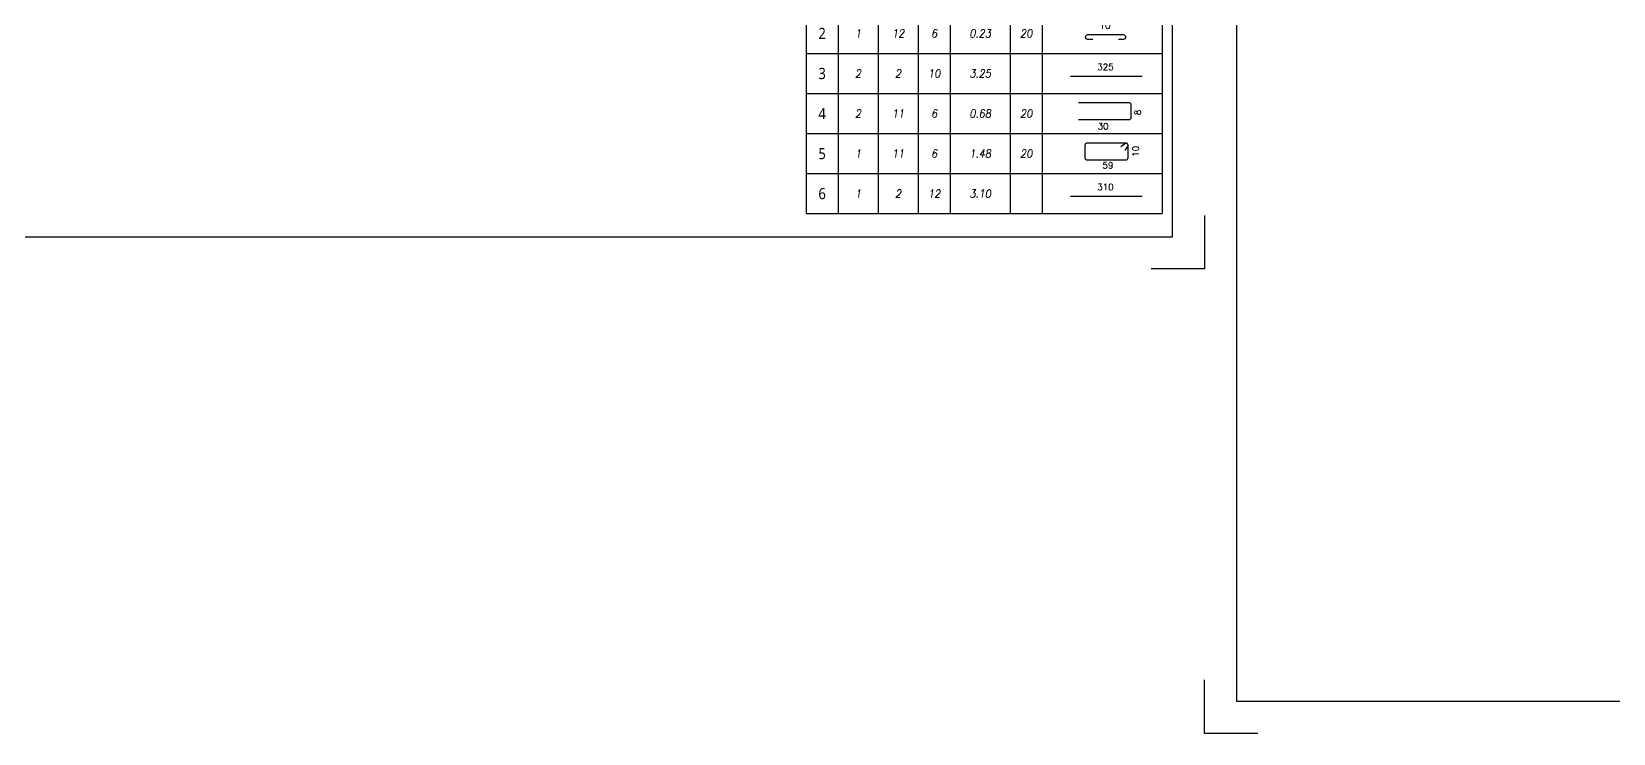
# Model space of a CAD drawing. Header units: metres. Extents: x -5618 to 118954, y -306 to 4637.
# Drawn here: x 30111 to 31099, y 604 to 1042 of the extents above; entities that cross this region are included whole.
import ezdxf
from ezdxf.enums import TextEntityAlignment as Align

# ---------------------------------------------------------------- set-up
doc = ezdxf.new("R2010")
doc.units = ezdxf.units.M
doc.layers.add('GO-TEXTE-FER', color=3, linetype='Continuous')
doc.styles.add('Tableau', font='romans.shx', dxfattribs={"width": 0.9, "oblique": 10})
doc.styles.add('Tableau2', font='trebuc.TTF', dxfattribs={"width": 0.9, "oblique": 10})

# ---------------------------------------------------------------- blocks, each defined once
blk = doc.blocks.new('Barre libre')
at = {"layer": 'GO-TEXTE-FER'}
for p, q in [((0, 0), (0, -1)), ((0, 0), (8.9, 0)), ((0.8, 0), (0.8, -1)), ((1.8, 0), (1.8, -1)), ((2.8, 0), (2.8, -1)), ((3.6, 0), (3.6, -1)), ((5.1, 0), (5.1, -1)), ((5.9, 0), (5.9, -1)), ((8.9, 0), (8.9, -1)), ((0, -1), (8.9, -1))]:
    blk.add_line(p, q, dxfattribs=at)
at = {"layer": 'GO-TEXTE-FER', "color": 1}
blk.add_line((6.603, -0.563), (8.394, -0.563), dxfattribs=at)
at = {"layer": 'GO-TEXTE-FER', "style": 'Tableau2', "width": 0.9}
blk.add_attdef('NUMERO', text='', height=0.28, dxfattribs=at).set_placement((0.4, -0.5), align=Align.MIDDLE_CENTER)
at = {"layer": 'GO-TEXTE-FER', "color": 1, "style": 'Tableau'}
blk.add_attdef('Longueur', text='', height=0.16, dxfattribs=at).set_placement((7.481, -0.336), align=Align.MIDDLE_CENTER)
at = {"layer": 'GO-TEXTE-FER', "style": 'Tableau', "oblique": 10, "width": 0.9}
for tag, p in [('QUANTITE', (1.3, -0.5)), ('NOMBRE', (2.3, -0.5)), ('NUANCE', (3.2, -0.5)), ('LONGUEUR', (4.35, -0.5)), ('ESPACEMENTS', (5.5, -0.5))]:
    blk.add_attdef(tag, text='', height=0.2, dxfattribs=at).set_placement(p, align=Align.MIDDLE_CENTER)
blk = doc.blocks.new('U')
at = {"layer": 'GO-TEXTE-FER'}
for p, q in [((0, 0), (0, -1)), ((0, 0), (8.9, 0)), ((0.8, 0), (0.8, -1)), ((1.8, 0), (1.8, -1)), ((2.8, 0), (2.8, -1)), ((3.6, 0), (3.6, -1)), ((5.1, 0), (5.1, -1)), ((5.9, 0), (5.9, -1)), ((8.9, 0), (8.9, -1)), ((0, -1), (8.9, -1))]:
    blk.add_line(p, q, dxfattribs=at)
at = {"layer": 'GO-TEXTE-FER', "color": 1}
blk.add_lwpolyline([(6.803, -0.65), (8.063, -0.65, 0.414214), (8.123, -0.59), (8.123, -0.29, 0.414214), (8.063, -0.23), (6.803, -0.23)], format="xyb", dxfattribs=at)
at = {"layer": 'GO-TEXTE-FER', "style": 'Tableau2', "width": 0.9}
blk.add_attdef('NUMERO', text='', height=0.28, dxfattribs=at).set_placement((0.4, -0.5), align=Align.MIDDLE_CENTER)
at = {"layer": 'GO-TEXTE-FER', "color": 1, "style": 'Tableau'}
blk.add_attdef('Largeur', text='', height=0.16, rotation=90, dxfattribs=at).set_placement((8.284, -0.472), align=Align.MIDDLE_CENTER)
at = {"layer": 'GO-TEXTE-FER', "style": 'Tableau', "oblique": 10, "width": 0.9}
for tag, p in [('QUANTITE', (1.3, -0.5)), ('NOMBRE', (2.3, -0.5)), ('NUANCE', (3.2, -0.5)), ('LONGUEUR', (4.35, -0.5)), ('ESPACEMENTS', (5.5, -0.5))]:
    blk.add_attdef(tag, text='', height=0.2, dxfattribs=at).set_placement(p, align=Align.MIDDLE_CENTER)
at = {"layer": 'GO-TEXTE-FER', "color": 1, "style": 'Tableau'}
blk.add_attdef('Longueur', text='', height=0.16, dxfattribs=at).set_placement((7.422, -0.819), align=Align.MIDDLE_CENTER)
blk = doc.blocks.new('Cadre')
at = {"layer": 'GO-TEXTE-FER'}
for p, q in [((0, 0), (0, -1)), ((0, 0), (8.9, 0)), ((0.8, 0), (0.8, -1)), ((1.8, 0), (1.8, -1)), ((2.8, 0), (2.8, -1)), ((3.6, 0), (3.6, -1)), ((5.1, 0), (5.1, -1)), ((5.9, 0), (5.9, -1)), ((8.9, 0), (8.9, -1)), ((0, -1), (8.9, -1))]:
    blk.add_line(p, q, dxfattribs=at)
at = {"layer": 'GO-TEXTE-FER', "color": 1}
for p, q in [((7.987, -0.237), (7.868, -0.328)), ((8.047, -0.297), (7.965, -0.422))]:
    blk.add_line(p, q, dxfattribs=at)
blk.add_lwpolyline([(6.967, -0.297), (6.967, -0.597, 0.414214), (7.027, -0.657), (7.987, -0.657, 0.414214), (8.047, -0.597), (8.047, -0.297, 0.414214), (7.987, -0.237), (7.027, -0.237, 0.414214)], format="xyb", close=True, dxfattribs=at)
at = {"layer": 'GO-TEXTE-FER', "style": 'Tableau2', "width": 0.9}
blk.add_attdef('NUMERO', text='', height=0.28, dxfattribs=at).set_placement((0.4, -0.5), align=Align.MIDDLE_CENTER)
at = {"layer": 'GO-TEXTE-FER', "color": 1, "style": 'Tableau'}
blk.add_attdef('Largeur', text='', height=0.16, rotation=90, dxfattribs=at).set_placement((8.237, -0.445), align=Align.MIDDLE_CENTER)
at = {"layer": 'GO-TEXTE-FER', "style": 'Tableau', "oblique": 10, "width": 0.9}
for tag, p in [('QUANTITE', (1.3, -0.5)), ('NOMBRE', (2.3, -0.5)), ('NUANCE', (3.2, -0.5)), ('LONGUEUR', (4.35, -0.5)), ('ESPACEMENTS', (5.5, -0.5))]:
    blk.add_attdef(tag, text='', height=0.2, dxfattribs=at).set_placement(p, align=Align.MIDDLE_CENTER)
at = {"layer": 'GO-TEXTE-FER', "color": 1, "style": 'Tableau'}
blk.add_attdef('Longueur', text='', height=0.16, dxfattribs=at).set_placement((7.542, -0.794), align=Align.MIDDLE_CENTER)
blk = doc.blocks.new('Epingle')
at = {"layer": 'GO-TEXTE-FER'}
for p, q in [((0, 0), (0, -1)), ((0, 0), (8.9, 0)), ((0.8, 0), (0.8, -1)), ((1.8, 0), (1.8, -1)), ((2.8, 0), (2.8, -1)), ((3.6, 0), (3.6, -1)), ((5.1, 0), (5.1, -1)), ((5.9, 0), (5.9, -1)), ((8.9, 0), (8.9, -1)), ((0, -1), (8.9, -1))]:
    blk.add_line(p, q, dxfattribs=at)
at = {"layer": 'GO-TEXTE-FER', "color": 1}
blk.add_lwpolyline([(7.162, -0.65), (7.042, -0.65, -1), (7.042, -0.53), (7.922, -0.53, -1), (7.922, -0.65), (7.802, -0.65)], format="xyb", dxfattribs=at)
at = {"layer": 'GO-TEXTE-FER', "style": 'Tableau2', "width": 0.9}
blk.add_attdef('NUMERO', text='', height=0.28, dxfattribs=at).set_placement((0.4, -0.5), align=Align.MIDDLE_CENTER)
at = {"layer": 'GO-TEXTE-FER', "color": 1, "style": 'Tableau'}
blk.add_attdef('Longueur', text='', height=0.16, dxfattribs=at).set_placement((7.469, -0.303), align=Align.MIDDLE_CENTER)
at = {"layer": 'GO-TEXTE-FER', "style": 'Tableau', "oblique": 10, "width": 0.9}
for tag, p in [('QUANTITE', (1.3, -0.5)), ('NOMBRE', (2.3, -0.5)), ('NUANCE', (3.2, -0.5)), ('LONGUEUR', (4.35, -0.5)), ('ESPACEMENTS', (5.5, -0.5))]:
    blk.add_attdef(tag, text='', height=0.2, dxfattribs=at).set_placement(p, align=Align.MIDDLE_CENTER)

msp = doc.modelspace()

# ---------------------------------------------------------------- linework, layer by layer
for points in [[(29873.32, 1573.71), (29873.32, 913.78), (30823.22, 913.78), (30823.22, 1573.71)], [(30863.22, 1573.71), (30863.22, 623.81), (32223.08, 623.81), (32223.08, 1573.71)]]:
    msp.add_lwpolyline(points, close=True)
for points in [[(30843.22, 927.11), (30843.22, 893.78), (30809.89, 893.78)], [(30876.55, 603.81), (30843.22, 603.81), (30843.22, 637.14)]]:
    msp.add_lwpolyline(points)

# ---------------------------------------------------------------- block references
at = {"layer": 'GO-TEXTE-FER', "xscale": 25, "yscale": 25, "zscale": 25}
for name, p, values in [('Epingle', (30594.35, 1053.25), {'NUMERO': '2', 'QUANTITE': '1', 'NOMBRE': '12', 'NUANCE': '6', 'Longueur': '10', 'LONGUEUR': '0.23', 'ESPACEMENTS': '20'}), ('Barre libre', (30594.35, 1028.25), {'NUMERO': '3', 'QUANTITE': '2', 'NOMBRE': '2', 'NUANCE': '10', 'Longueur': '325', 'LONGUEUR': '3.25'}), ('U', (30594.35, 1003.25), {'NUMERO': '4', 'QUANTITE': '2', 'NOMBRE': '11', 'NUANCE': '6', 'Longueur': '30', 'Largeur': '8', 'LONGUEUR': '0.68', 'ESPACEMENTS': '20'}), ('Cadre', (30594.35, 978.25), {'NUMERO': '5', 'QUANTITE': '1', 'NOMBRE': '11', 'NUANCE': '6', 'Longueur': '59', 'Largeur': '10', 'LONGUEUR': '1.48', 'ESPACEMENTS': '20'}), ('Barre libre', (30594.35, 953.25), {'NUMERO': '6', 'QUANTITE': '1', 'NOMBRE': '2', 'NUANCE': '12', 'Longueur': '310', 'LONGUEUR': '3.10'})]:
    msp.add_blockref(name, p, dxfattribs=at).add_auto_attribs(values)

doc.saveas('drawing.dxf')
